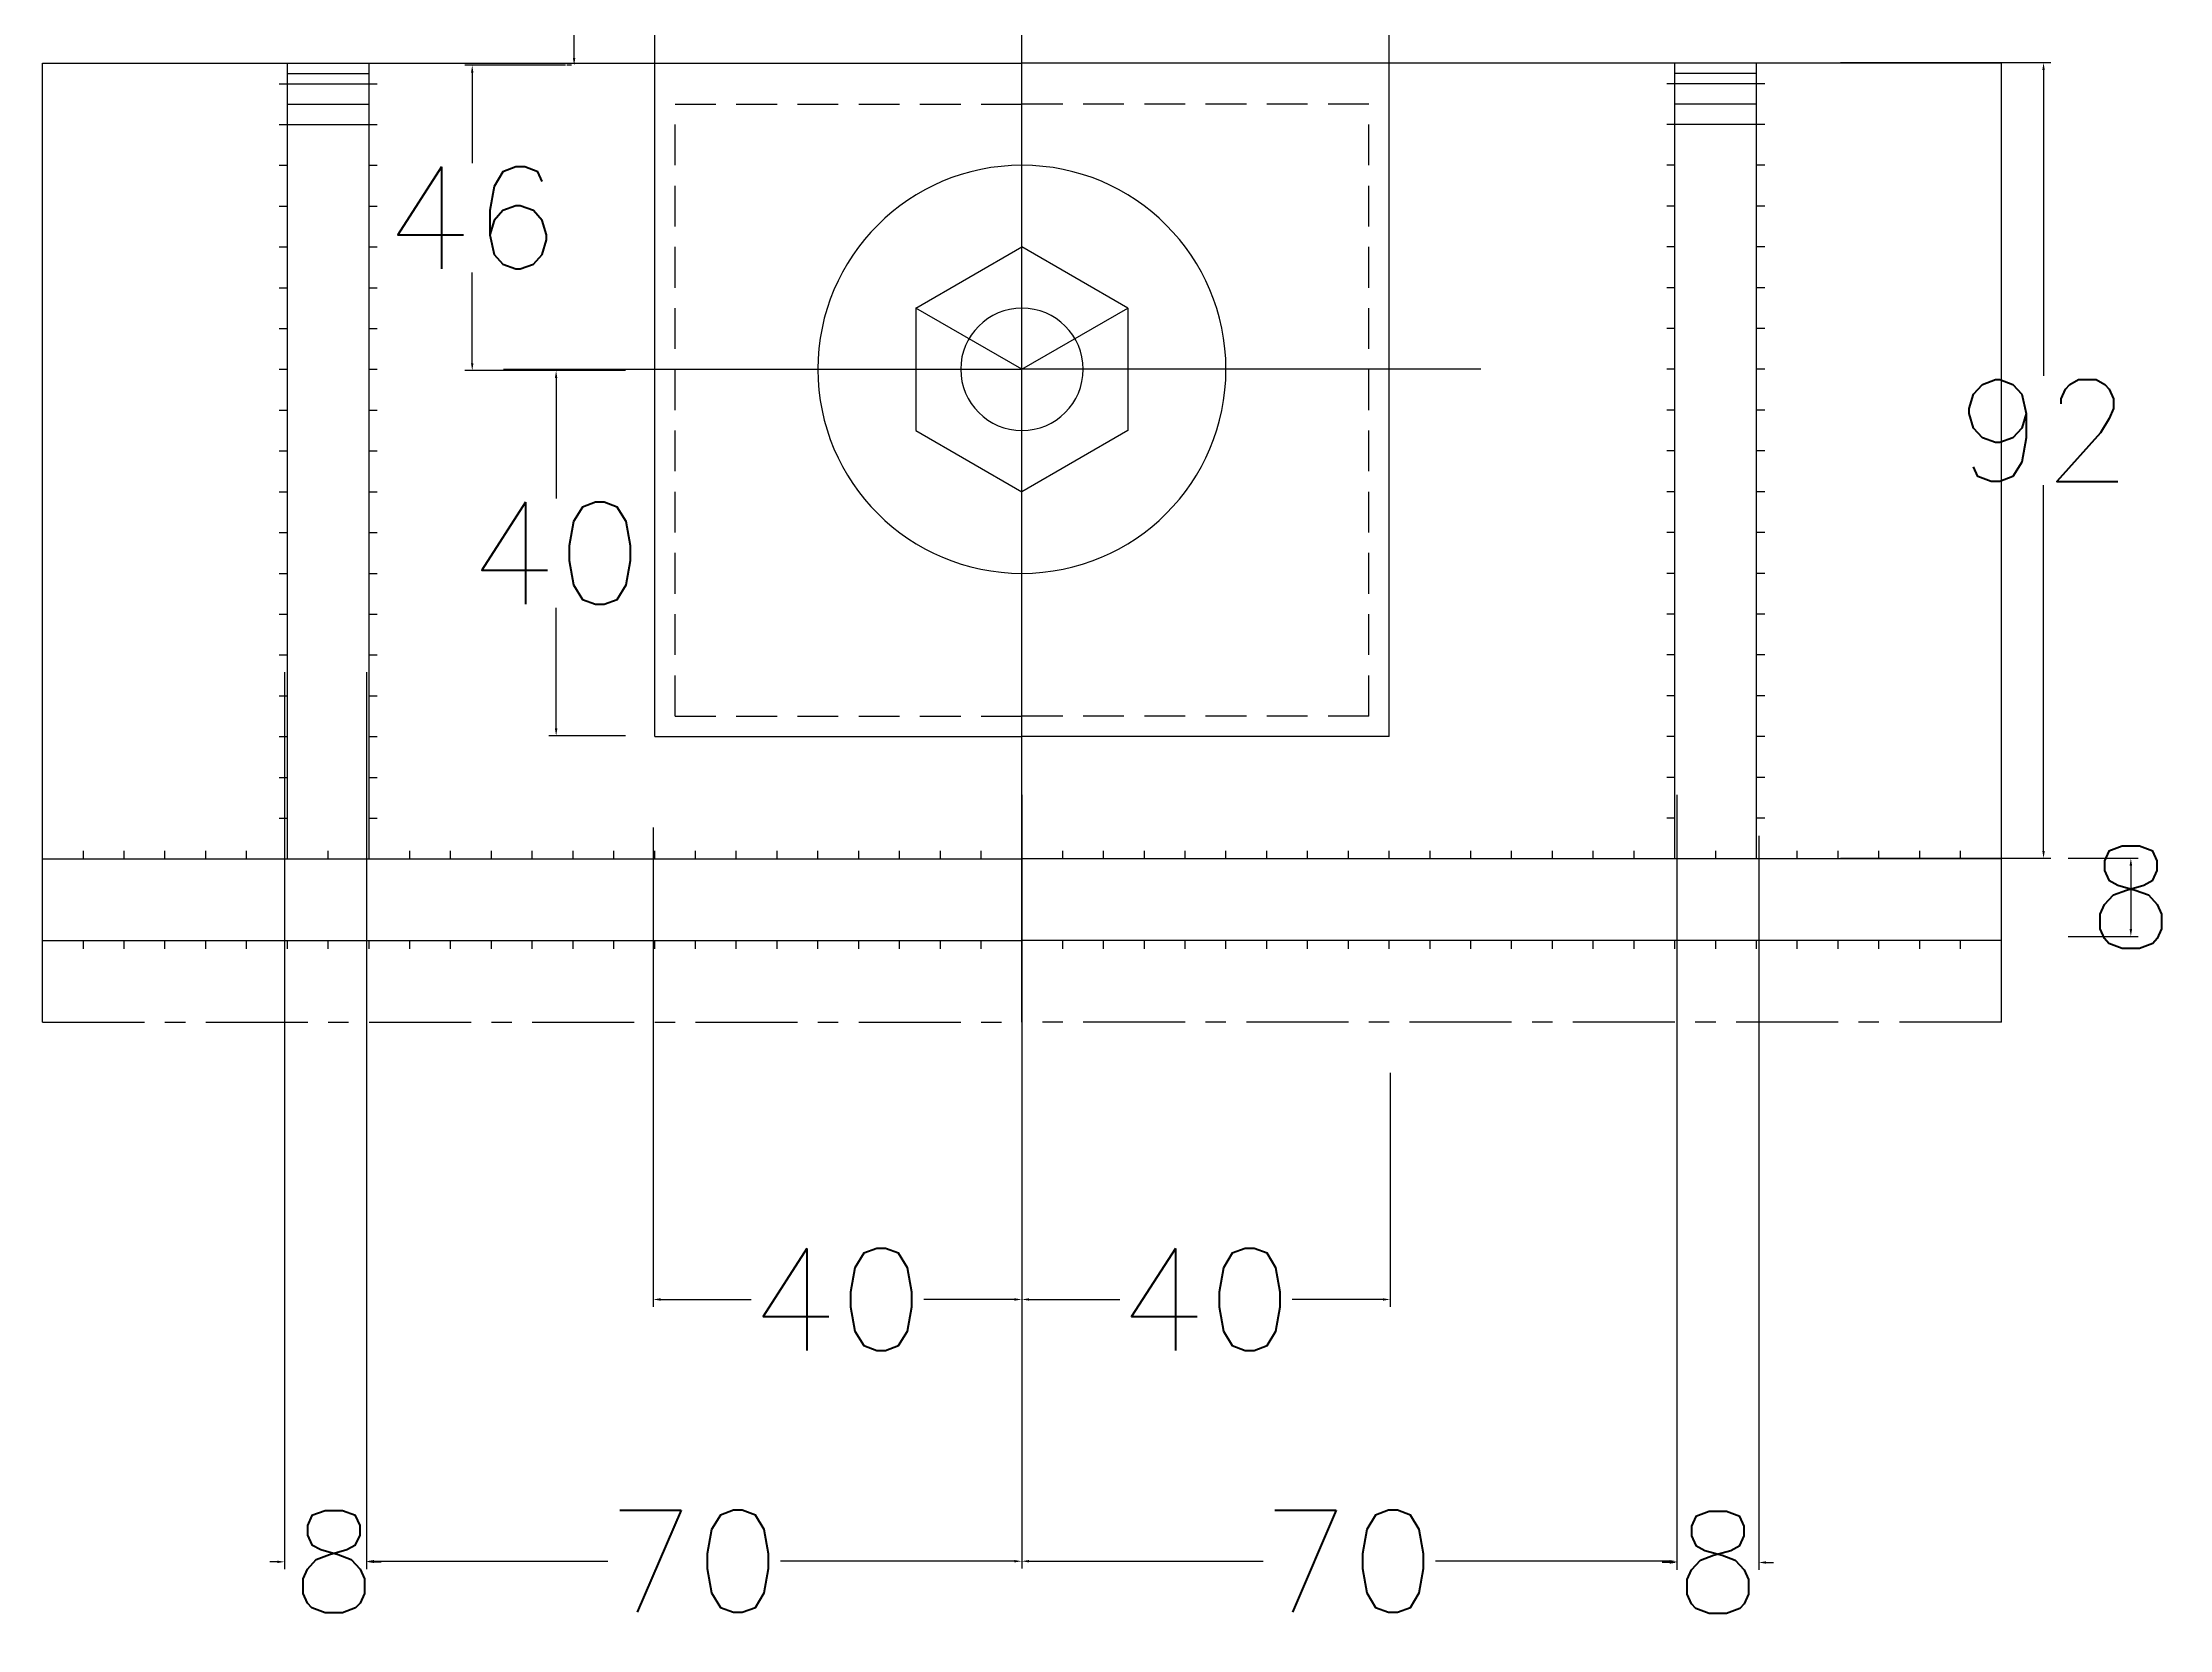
# Model space of a CAD drawing. Header units: metres. Extents: x 444 to 3227, y -3167 to -392.
# Drawn here: x 553.6 to 605.7, y -3124.1 to -3085.3 of the extents above; entities that cross this region are included whole.
import ezdxf

# ---------------------------------------------------------------- set-up
doc = ezdxf.new("R2010")
doc.units = ezdxf.units.M
doc.linetypes.add('CENTERX2', pattern=[4, 2.5, -0.5, 0.5, -0.5])
doc.linetypes.add('DASHEDX2', pattern=[1.5, 1, -0.5])
doc.layers.get('DEFPOINTS').update_dxf_attribs({"linetype": 'CONTINUOUS'})
doc.layers.add('BANGUNAN', color=7, linetype='CONTINUOUS')
doc.layers.add('DIMENSI', color=7, linetype='CONTINUOUS')
doc.styles.get("Standard").update_dxf_attribs({"font": 'Simplex.shx', "height": 2.5})
doc.dimstyles.get("Standard").update_dxf_attribs({"dimtxt": 0.18, "dimasz": 0.18, "dimexe": 0.18, "dimexo": 0.0625, "dimgap": 0.09, "dimtad": 0, "dimtih": 1, "dimtoh": 1, "dimdec": 4, "dimzin": 0, "dimdsep": 46, "dimtxsty": 'Standard', "dimcen": 0.09, "dimadec": 0, "dimazin": 0, "dimtfac": 1, "dimtdec": 4, "dimtofl": 0, "dimtmove": 0, "dimatfit": 3, "dimfxl": 1, "dimtolj": 1, "dimtzin": 0, "dimarcsym": 0})

# ---------------------------------------------------------------- blocks, each defined once
blk = doc.blocks.new('*D219')
at = {"layer": 'DEFPOINTS', "color": 0}
for p in [(566.61, -3080.234), (566.61, -3080.234), (566.61, -3085.81)]:
    blk.add_point(p, dxfattribs=at)
at = {"layer": 'DIMENSI', "color": 0, "lineweight": -2}
for p, q in [((566.547, -3080.234), (566.43, -3080.234)), ((566.61, -3080.414), (566.61, -3081.682)), ((566.61, -3085.63), (566.61, -3084.362)), ((566.547, -3085.81), (566.43, -3085.81))]:
    blk.add_line(p, q, dxfattribs=at)
at = {"layer": 'DIMENSI', "color": 0}
for points in [[(566.58, -3080.414), (566.64, -3080.414), (566.61, -3080.234)], [(566.58, -3085.63), (566.64, -3085.63), (566.61, -3085.81)]]:
    blk.add_solid(points, dxfattribs=at)
at = {"layer": 'DIMENSI', "color": 0, "insert": (566.61, -3083.022), "char_height": 2.5, "attachment_point": 5}
blk.add_mtext('\\A1;12', dxfattribs=at)
blk = doc.blocks.new('*D229')
at = {"layer": 'DEFPOINTS', "color": 0}
for p in [(577.578, -3103.626), (593.632, -3103.626), (593.632, -3122.471)]:
    blk.add_point(p, dxfattribs=at)
at = {"layer": 'DIMENSI', "color": 0, "lineweight": -2}
for p, q in [((577.578, -3103.689), (577.578, -3122.651)), ((593.632, -3103.689), (593.632, -3122.651)), ((577.758, -3122.471), (583.491, -3122.471)), ((593.452, -3122.471), (587.719, -3122.471))]:
    blk.add_line(p, q, dxfattribs=at)
at = {"layer": 'DIMENSI', "color": 0}
for points in [[(577.758, -3122.441), (577.758, -3122.501), (577.578, -3122.471)], [(593.452, -3122.441), (593.452, -3122.501), (593.632, -3122.471)]]:
    blk.add_solid(points, dxfattribs=at)
at = {"layer": 'DIMENSI', "color": 0, "insert": (585.605, -3122.471), "char_height": 2.5, "attachment_point": 5}
blk.add_mtext('\\A1;70', dxfattribs=at)
blk = doc.blocks.new('*D230')
at = {"layer": 'DEFPOINTS', "color": 0}
for p in [(577.578, -3110.442), (586.609, -3110.442), (586.609, -3116.056)]:
    blk.add_point(p, dxfattribs=at)
at = {"layer": 'DIMENSI', "color": 0, "lineweight": -2}
for p, q in [((577.578, -3110.505), (577.578, -3116.236)), ((586.609, -3110.505), (586.609, -3116.236)), ((577.758, -3116.056), (579.979, -3116.056)), ((586.429, -3116.056), (584.207, -3116.056))]:
    blk.add_line(p, q, dxfattribs=at)
at = {"layer": 'DIMENSI', "color": 0}
for points in [[(577.758, -3116.026), (577.758, -3116.086), (577.578, -3116.056)], [(586.429, -3116.026), (586.429, -3116.086), (586.609, -3116.056)]]:
    blk.add_solid(points, dxfattribs=at)
at = {"layer": 'DIMENSI', "color": 0, "insert": (582.093, -3116.056), "char_height": 2.5, "attachment_point": 5}
blk.add_mtext('\\A1;40', dxfattribs=at)
blk = doc.blocks.new('*D187')
at = {"layer": 'DEFPOINTS', "color": 0}
for p in [(559.517, -3100.619), (561.523, -3100.619), (561.523, -3122.485)]:
    blk.add_point(p, dxfattribs=at)
at = {"layer": 'DIMENSI', "color": 0, "lineweight": -2}
for p, q in [((559.517, -3100.682), (559.517, -3122.665)), ((561.523, -3100.682), (561.523, -3122.665)), ((559.337, -3122.485), (559.157, -3122.485)), ((561.703, -3122.485), (561.883, -3122.485))]:
    blk.add_line(p, q, dxfattribs=at)
at = {"layer": 'DIMENSI', "color": 0}
for points in [[(559.337, -3122.455), (559.337, -3122.515), (559.517, -3122.485)], [(561.703, -3122.455), (561.703, -3122.515), (561.523, -3122.485)]]:
    blk.add_solid(points, dxfattribs=at)
at = {"layer": 'DIMENSI', "color": 0, "insert": (560.721, -3122.485), "char_height": 2.5, "attachment_point": 5}
blk.add_mtext('\\A1;8', dxfattribs=at)
blk = doc.blocks.new('*D188')
at = {"layer": 'DEFPOINTS', "color": 0}
for p in [(561.523, -3105.831), (577.578, -3105.831), (561.523, -3122.471)]:
    blk.add_point(p, dxfattribs=at)
at = {"layer": 'DIMENSI', "color": 0, "lineweight": -2}
for p, q in [((561.523, -3105.894), (561.523, -3122.651)), ((577.578, -3105.894), (577.578, -3122.651)), ((561.703, -3122.471), (567.437, -3122.471)), ((577.398, -3122.471), (571.664, -3122.471))]:
    blk.add_line(p, q, dxfattribs=at)
at = {"layer": 'DIMENSI', "color": 0}
for points in [[(561.703, -3122.441), (561.703, -3122.501), (561.523, -3122.471)], [(577.398, -3122.441), (577.398, -3122.501), (577.578, -3122.471)]]:
    blk.add_solid(points, dxfattribs=at)
at = {"layer": 'DIMENSI', "color": 0, "insert": (569.551, -3122.471), "char_height": 2.5, "attachment_point": 5}
blk.add_mtext('\\A1;70', dxfattribs=at)
blk = doc.blocks.new('*D189')
at = {"layer": 'DEFPOINTS', "color": 0}
for p in [(568.547, -3104.428), (577.578, -3104.428), (577.578, -3116.056)]:
    blk.add_point(p, dxfattribs=at)
at = {"layer": 'DIMENSI', "color": 0, "lineweight": -2}
for p, q in [((568.547, -3104.491), (568.547, -3116.236)), ((577.578, -3104.491), (577.578, -3116.236)), ((568.727, -3116.056), (570.949, -3116.056)), ((577.398, -3116.056), (575.176, -3116.056))]:
    blk.add_line(p, q, dxfattribs=at)
at = {"layer": 'DIMENSI', "color": 0}
for points in [[(568.727, -3116.026), (568.727, -3116.086), (568.547, -3116.056)], [(577.398, -3116.026), (577.398, -3116.086), (577.578, -3116.056)]]:
    blk.add_solid(points, dxfattribs=at)
at = {"layer": 'DIMENSI', "color": 0, "insert": (573.063, -3116.056), "char_height": 2.5, "attachment_point": 5}
blk.add_mtext('\\A1;40', dxfattribs=at)
blk = doc.blocks.new('*D190')
at = {"layer": 'DEFPOINTS', "color": 0}
for p in [(564.113, -3085.81), (566.463, -3085.81), (566.463, -3093.293)]:
    blk.add_point(p, dxfattribs=at)
at = {"layer": 'DIMENSI', "color": 0, "lineweight": -2}
for p, q in [((566.4, -3085.81), (563.933, -3085.81)), ((564.113, -3085.99), (564.113, -3088.211)), ((564.113, -3093.113), (564.113, -3090.891)), ((566.4, -3093.293), (563.933, -3093.293))]:
    blk.add_line(p, q, dxfattribs=at)
at = {"layer": 'DIMENSI', "color": 0}
for points in [[(564.083, -3085.99), (564.143, -3085.99), (564.113, -3085.81)], [(564.083, -3093.113), (564.143, -3093.113), (564.113, -3093.293)]]:
    blk.add_solid(points, dxfattribs=at)
at = {"layer": 'DIMENSI', "color": 0, "insert": (564.113, -3089.551), "char_height": 2.5, "attachment_point": 5}
blk.add_mtext('\\A1;46', dxfattribs=at)
blk = doc.blocks.new('*D191')
at = {"layer": 'DEFPOINTS', "color": 0}
for p in [(566.169, -3093.293), (567.932, -3093.293), (567.932, -3102.243)]:
    blk.add_point(p, dxfattribs=at)
at = {"layer": 'DIMENSI', "color": 0, "lineweight": -2}
for p, q in [((567.869, -3093.293), (565.989, -3093.293)), ((566.169, -3093.473), (566.169, -3096.428)), ((566.169, -3102.063), (566.169, -3099.108)), ((567.869, -3102.243), (565.989, -3102.243))]:
    blk.add_line(p, q, dxfattribs=at)
at = {"layer": 'DIMENSI', "color": 0}
for points in [[(566.139, -3093.473), (566.199, -3093.473), (566.169, -3093.293)], [(566.139, -3102.063), (566.199, -3102.063), (566.169, -3102.243)]]:
    blk.add_solid(points, dxfattribs=at)
at = {"layer": 'DIMENSI', "color": 0, "insert": (566.169, -3097.768), "char_height": 2.5, "attachment_point": 5}
blk.add_mtext('\\A1;40', dxfattribs=at)
blk = doc.blocks.new('*D192')
at = {"layer": 'DEFPOINTS', "color": 0}
for p in [(593.632, -3104.629), (595.639, -3104.629), (595.639, -3122.502)]:
    blk.add_point(p, dxfattribs=at)
at = {"layer": 'DIMENSI', "color": 0, "lineweight": -2}
for p, q in [((593.632, -3104.691), (593.632, -3122.682)), ((595.639, -3104.691), (595.639, -3122.682)), ((593.452, -3122.502), (593.272, -3122.502)), ((595.819, -3122.502), (595.999, -3122.502))]:
    blk.add_line(p, q, dxfattribs=at)
at = {"layer": 'DIMENSI', "color": 0}
for points in [[(593.452, -3122.472), (593.452, -3122.532), (593.632, -3122.502)], [(595.819, -3122.472), (595.819, -3122.532), (595.639, -3122.502)]]:
    blk.add_solid(points, dxfattribs=at)
at = {"layer": 'DIMENSI', "color": 0, "insert": (594.636, -3122.502), "char_height": 2.5, "attachment_point": 5}
blk.add_mtext('\\A1;8', dxfattribs=at)
blk = doc.blocks.new('*D193')
at = {"layer": 'DEFPOINTS', "color": 0}
for p in [(603.161, -3105.244), (603.161, -3107.159), (604.757, -3107.159)]:
    blk.add_point(p, dxfattribs=at)
at = {"layer": 'DIMENSI', "color": 0, "lineweight": -2}
for p, q in [((603.223, -3105.244), (604.937, -3105.244)), ((604.757, -3105.424), (604.757, -3106.979)), ((603.223, -3107.159), (604.937, -3107.159))]:
    blk.add_line(p, q, dxfattribs=at)
at = {"layer": 'DIMENSI', "color": 0}
for points in [[(604.727, -3105.424), (604.787, -3105.424), (604.757, -3105.244)], [(604.727, -3106.979), (604.787, -3106.979), (604.757, -3107.159)]]:
    blk.add_solid(points, dxfattribs=at)
at = {"layer": 'DIMENSI', "color": 0, "insert": (604.757, -3106.201), "char_height": 2.5, "attachment_point": 5}
blk.add_mtext('\\A1;8', dxfattribs=at)
blk = doc.blocks.new('*D194')
at = {"layer": 'DEFPOINTS', "color": 0}
for p in [(597.584, -3085.745), (597.584, -3105.244), (602.618, -3105.244)]:
    blk.add_point(p, dxfattribs=at)
at = {"layer": 'DIMENSI', "color": 0, "lineweight": -2}
for p, q in [((597.646, -3085.745), (602.798, -3085.745)), ((602.618, -3085.925), (602.618, -3093.421)), ((602.618, -3105.064), (602.618, -3096.101)), ((597.646, -3105.244), (602.798, -3105.244))]:
    blk.add_line(p, q, dxfattribs=at)
at = {"layer": 'DIMENSI', "color": 0}
for points in [[(602.588, -3085.925), (602.648, -3085.925), (602.618, -3085.745)], [(602.588, -3105.064), (602.648, -3105.064), (602.618, -3105.244)]]:
    blk.add_solid(points, dxfattribs=at)
at = {"layer": 'DIMENSI', "color": 0, "insert": (602.618, -3094.761), "char_height": 2.5, "attachment_point": 5}
blk.add_mtext('\\A1;92', dxfattribs=at)

msp = doc.modelspace()

# ---------------------------------------------------------------- linework, layer by layer
at = {"layer": 'BANGUNAN', "color": 1}
for p, q in [((577.58411, -3105.46128), (577.58411, -3053.49789)), ((577.58411, -3105.46128), (577.58411, -3058.26128)), ((564.88083, -3093.26128), (577.58411, -3093.26128)), ((588.82783, -3093.26128), (577.58411, -3093.26128))]:
    msp.add_line(p, q, dxfattribs=at)
at = {"layer": 'BANGUNAN', "color": 2}
for p, q in [((568.58411, -3102.26128), (568.58411, -3080.26128)), ((586.58411, -3102.26128), (586.58411, -3080.26128)), ((553.58411, -3109.26128), (553.58411, -3085.76128)), ((553.58411, -3085.76128), (577.58411, -3085.76128)), ((559.58411, -3105.26128), (559.58411, -3085.76128)), ((561.58411, -3105.26128), (561.58411, -3085.76128)), ((601.58411, -3085.76128), (577.58411, -3085.76128)), ((593.58411, -3105.26128), (593.58411, -3085.76128)), ((595.58411, -3105.26128), (595.58411, -3085.76128)), ((601.58411, -3109.26128), (601.58411, -3085.76128)), ((559.38411, -3086.26128), (559.58411, -3086.26128)), ((559.58411, -3086.01128), (561.58411, -3086.01128)), ((559.58411, -3086.26128), (561.58411, -3086.26128)), ((561.58411, -3086.26128), (561.78411, -3086.26128)), ((593.58411, -3086.26128), (593.38411, -3086.26128)), ((595.58411, -3086.01128), (593.58411, -3086.01128)), ((595.58411, -3086.26128), (593.58411, -3086.26128)), ((595.78411, -3086.26128), (595.58411, -3086.26128)), ((559.58411, -3086.76128), (561.58411, -3086.76128)), ((595.58411, -3086.76128), (593.58411, -3086.76128)), ((559.38411, -3087.26128), (559.58411, -3087.26128)), ((559.58411, -3087.26128), (561.58411, -3087.26128)), ((561.58411, -3087.26128), (561.78411, -3087.26128)), ((593.58411, -3087.26128), (593.38411, -3087.26128)), ((595.58411, -3087.26128), (593.58411, -3087.26128)), ((595.78411, -3087.26128), (595.58411, -3087.26128)), ((559.38411, -3088.26128), (559.58411, -3088.26128)), ((561.58411, -3088.26128), (561.78411, -3088.26128)), ((593.58411, -3088.26128), (593.38411, -3088.26128)), ((595.78411, -3088.26128), (595.58411, -3088.26128)), ((559.38411, -3089.26128), (559.58411, -3089.26128)), ((561.58411, -3089.26128), (561.78411, -3089.26128)), ((593.58411, -3089.26128), (593.38411, -3089.26128)), ((595.78411, -3089.26128), (595.58411, -3089.26128)), ((559.38411, -3090.26128), (559.58411, -3090.26128)), ((561.58411, -3090.26128), (561.78411, -3090.26128)), ((574.98603, -3091.76128), (577.58411, -3090.26128)), ((580.18218, -3091.76128), (577.58411, -3090.26128)), ((593.58411, -3090.26128), (593.38411, -3090.26128)), ((595.78411, -3090.26128), (595.58411, -3090.26128)), ((573.25398, -3090.76128), (573.25398, -3090.76128)), ((581.91423, -3090.76128), (581.91423, -3090.76128)), ((559.38411, -3091.26128), (559.58411, -3091.26128)), ((561.58411, -3091.26128), (561.78411, -3091.26128)), ((593.58411, -3091.26128), (593.38411, -3091.26128)), ((595.78411, -3091.26128), (595.58411, -3091.26128)), ((574.98603, -3091.76128), (574.98603, -3094.76128)), ((577.58411, -3093.26128), (574.98603, -3091.76128)), ((577.58411, -3093.26128), (580.18218, -3091.76128)), ((580.18218, -3091.76128), (580.18218, -3094.76128)), ((559.38411, -3092.26128), (559.58411, -3092.26128)), ((561.58411, -3092.26128), (561.78411, -3092.26128)), ((593.58411, -3092.26128), (593.38411, -3092.26128)), ((595.78411, -3092.26128), (595.58411, -3092.26128)), ((559.38411, -3093.26128), (559.58411, -3093.26128)), ((561.58411, -3093.26128), (561.78411, -3093.26128)), ((593.58411, -3093.26128), (593.38411, -3093.26128)), ((595.78411, -3093.26128), (595.58411, -3093.26128)), ((559.38411, -3094.26128), (559.58411, -3094.26128)), ((561.58411, -3094.26128), (561.78411, -3094.26128)), ((593.58411, -3094.26128), (593.38411, -3094.26128)), ((595.78411, -3094.26128), (595.58411, -3094.26128)), ((574.98603, -3094.76128), (577.58411, -3096.26128)), ((580.18218, -3094.76128), (577.58411, -3096.26128)), ((559.38411, -3095.26128), (559.58411, -3095.26128)), ((561.58411, -3095.26128), (561.78411, -3095.26128)), ((593.58411, -3095.26128), (593.38411, -3095.26128)), ((595.78411, -3095.26128), (595.58411, -3095.26128)), ((559.38411, -3096.26128), (559.58411, -3096.26128)), ((561.58411, -3096.26128), (561.78411, -3096.26128)), ((593.58411, -3096.26128), (593.38411, -3096.26128)), ((595.78411, -3096.26128), (595.58411, -3096.26128)), ((559.38411, -3097.26128), (559.58411, -3097.26128)), ((561.58411, -3097.26128), (561.78411, -3097.26128)), ((593.58411, -3097.26128), (593.38411, -3097.26128)), ((595.78411, -3097.26128), (595.58411, -3097.26128)), ((559.38411, -3098.26128), (559.58411, -3098.26128)), ((561.58411, -3098.26128), (561.78411, -3098.26128)), ((593.58411, -3098.26128), (593.38411, -3098.26128)), ((595.78411, -3098.26128), (595.58411, -3098.26128)), ((559.38411, -3099.26128), (559.58411, -3099.26128)), ((561.58411, -3099.26128), (561.78411, -3099.26128)), ((593.58411, -3099.26128), (593.38411, -3099.26128)), ((595.78411, -3099.26128), (595.58411, -3099.26128)), ((559.38411, -3100.26128), (559.58411, -3100.26128)), ((561.58411, -3100.26128), (561.78411, -3100.26128)), ((593.58411, -3100.26128), (593.38411, -3100.26128)), ((595.78411, -3100.26128), (595.58411, -3100.26128)), ((559.38411, -3101.26128), (559.58411, -3101.26128)), ((561.58411, -3101.26128), (561.78411, -3101.26128)), ((593.58411, -3101.26128), (593.38411, -3101.26128)), ((595.78411, -3101.26128), (595.58411, -3101.26128)), ((559.38411, -3102.26128), (559.58411, -3102.26128)), ((561.58411, -3102.26128), (561.78411, -3102.26128)), ((568.58411, -3102.26128), (577.58411, -3102.26128)), ((586.58411, -3102.26128), (577.58411, -3102.26128)), ((593.58411, -3102.26128), (593.38411, -3102.26128)), ((595.78411, -3102.26128), (595.58411, -3102.26128)), ((559.38411, -3103.26128), (559.58411, -3103.26128)), ((561.58411, -3103.26128), (561.78411, -3103.26128)), ((593.58411, -3103.26128), (593.38411, -3103.26128)), ((595.78411, -3103.26128), (595.58411, -3103.26128)), ((559.38411, -3104.26128), (559.58411, -3104.26128)), ((561.58411, -3104.26128), (561.78411, -3104.26128)), ((593.58411, -3104.26128), (593.38411, -3104.26128)), ((595.78411, -3104.26128), (595.58411, -3104.26128)), ((554.58411, -3105.26128), (554.58411, -3105.06128)), ((555.58411, -3105.26128), (555.58411, -3105.06128)), ((556.58411, -3105.26128), (556.58411, -3105.06128)), ((557.58411, -3105.26128), (557.58411, -3105.06128)), ((558.58411, -3105.26128), (558.58411, -3105.06128)), ((559.58411, -3105.26128), (559.58411, -3105.06128)), ((560.58411, -3105.26128), (560.58411, -3105.06128)), ((561.58411, -3105.26128), (561.58411, -3105.06128)), ((562.58411, -3105.26128), (562.58411, -3105.06128)), ((563.58411, -3105.26128), (563.58411, -3105.06128)), ((564.58411, -3105.26128), (564.58411, -3105.06128)), ((565.58411, -3105.26128), (565.58411, -3105.06128)), ((566.58411, -3105.26128), (566.58411, -3105.06128)), ((567.58411, -3105.26128), (567.58411, -3105.06128)), ((568.58411, -3105.26128), (568.58411, -3105.06128)), ((569.58411, -3105.26128), (569.58411, -3105.06128)), ((570.58411, -3105.26128), (570.58411, -3105.06128)), ((571.58411, -3105.26128), (571.58411, -3105.06128)), ((572.58411, -3105.26128), (572.58411, -3105.06128)), ((573.58411, -3105.26128), (573.58411, -3105.06128)), ((574.58411, -3105.26128), (574.58411, -3105.06128)), ((575.58411, -3105.26128), (575.58411, -3105.06128)), ((576.58411, -3105.26128), (576.58411, -3105.06128)), ((577.58411, -3109.26128), (577.58411, -3105.06128)), ((577.58411, -3109.26128), (577.58411, -3105.06128)), ((578.58411, -3105.26128), (578.58411, -3105.06128)), ((579.58411, -3105.26128), (579.58411, -3105.06128)), ((580.58411, -3105.26128), (580.58411, -3105.06128)), ((581.58411, -3105.26128), (581.58411, -3105.06128)), ((582.58411, -3105.26128), (582.58411, -3105.06128)), ((583.58411, -3105.26128), (583.58411, -3105.06128)), ((584.58411, -3105.26128), (584.58411, -3105.06128)), ((585.58411, -3105.26128), (585.58411, -3105.06128)), ((586.58411, -3105.26128), (586.58411, -3105.06128)), ((587.58411, -3105.26128), (587.58411, -3105.06128)), ((588.58411, -3105.26128), (588.58411, -3105.06128)), ((589.58411, -3105.26128), (589.58411, -3105.06128)), ((590.58411, -3105.26128), (590.58411, -3105.06128)), ((591.58411, -3105.26128), (591.58411, -3105.06128)), ((592.58411, -3105.26128), (592.58411, -3105.06128)), ((593.58411, -3105.26128), (593.58411, -3105.06128)), ((594.58411, -3105.26128), (594.58411, -3105.06128)), ((595.58411, -3105.26128), (595.58411, -3105.06128)), ((596.58411, -3105.26128), (596.58411, -3105.06128)), ((597.58411, -3105.26128), (597.58411, -3105.06128)), ((598.58411, -3105.26128), (598.58411, -3105.06128)), ((599.58411, -3105.26128), (599.58411, -3105.06128)), ((600.58411, -3105.26128), (600.58411, -3105.06128)), ((553.58411, -3105.26128), (577.58411, -3105.26128)), ((601.58411, -3105.26128), (577.58411, -3105.26128)), ((553.58411, -3107.26128), (577.58411, -3107.26128)), ((554.58411, -3107.46128), (554.58411, -3107.26128)), ((555.58411, -3107.46128), (555.58411, -3107.26128)), ((556.58411, -3107.46128), (556.58411, -3107.26128)), ((557.58411, -3107.46128), (557.58411, -3107.26128)), ((558.58411, -3107.46128), (558.58411, -3107.26128)), ((559.58411, -3107.46128), (559.58411, -3107.26128)), ((560.58411, -3107.46128), (560.58411, -3107.26128)), ((561.58411, -3107.46128), (561.58411, -3107.26128)), ((562.58411, -3107.46128), (562.58411, -3107.26128)), ((563.58411, -3107.46128), (563.58411, -3107.26128)), ((564.58411, -3107.46128), (564.58411, -3107.26128)), ((565.58411, -3107.46128), (565.58411, -3107.26128)), ((566.58411, -3107.46128), (566.58411, -3107.26128)), ((567.58411, -3107.46128), (567.58411, -3107.26128)), ((568.58411, -3107.46128), (568.58411, -3107.26128)), ((569.58411, -3107.46128), (569.58411, -3107.26128)), ((570.58411, -3107.46128), (570.58411, -3107.26128)), ((571.58411, -3107.46128), (571.58411, -3107.26128)), ((572.58411, -3107.46128), (572.58411, -3107.26128)), ((573.58411, -3107.46128), (573.58411, -3107.26128)), ((574.58411, -3107.46128), (574.58411, -3107.26128)), ((575.58411, -3107.46128), (575.58411, -3107.26128)), ((576.58411, -3107.46128), (576.58411, -3107.26128)), ((601.58411, -3107.26128), (577.58411, -3107.26128)), ((578.58411, -3107.46128), (578.58411, -3107.26128)), ((579.58411, -3107.46128), (579.58411, -3107.26128)), ((580.58411, -3107.46128), (580.58411, -3107.26128)), ((581.58411, -3107.46128), (581.58411, -3107.26128)), ((582.58411, -3107.46128), (582.58411, -3107.26128)), ((583.58411, -3107.46128), (583.58411, -3107.26128)), ((584.58411, -3107.46128), (584.58411, -3107.26128)), ((585.58411, -3107.46128), (585.58411, -3107.26128)), ((586.58411, -3107.46128), (586.58411, -3107.26128)), ((587.58411, -3107.46128), (587.58411, -3107.26128)), ((588.58411, -3107.46128), (588.58411, -3107.26128)), ((589.58411, -3107.46128), (589.58411, -3107.26128)), ((590.58411, -3107.46128), (590.58411, -3107.26128)), ((591.58411, -3107.46128), (591.58411, -3107.26128)), ((592.58411, -3107.46128), (592.58411, -3107.26128)), ((593.58411, -3107.46128), (593.58411, -3107.26128)), ((594.58411, -3107.46128), (594.58411, -3107.26128)), ((595.58411, -3107.46128), (595.58411, -3107.26128)), ((596.58411, -3107.46128), (596.58411, -3107.26128)), ((597.58411, -3107.46128), (597.58411, -3107.26128)), ((598.58411, -3107.46128), (598.58411, -3107.26128)), ((599.58411, -3107.46128), (599.58411, -3107.26128)), ((600.58411, -3107.46128), (600.58411, -3107.26128))]:
    msp.add_line(p, q, dxfattribs=at)
at = {"layer": 'BANGUNAN', "color": 2, "linetype": 'DASHEDX2'}
for p, q in [((569.08411, -3101.76128), (569.08411, -3086.76128)), ((569.08411, -3086.76128), (577.58411, -3086.76128)), ((586.08411, -3086.76128), (577.58411, -3086.76128)), ((586.08411, -3101.76128), (586.08411, -3086.76128)), ((569.08411, -3101.76128), (577.58411, -3101.76128)), ((586.08411, -3101.76128), (577.58411, -3101.76128))]:
    msp.add_line(p, q, dxfattribs=at)
at = {"layer": 'BANGUNAN', "color": 2, "linetype": 'CENTERX2'}
for p in [(553.58411, -3109.26128), (601.58411, -3109.26128)]:
    msp.add_line(p, (577.58411, -3109.26128), dxfattribs=at)
at = {"layer": 'BANGUNAN', "color": 2}
for radius, start, end in [(5, 90, 270), (5, 270, 90), (1.5, 90, 270), (1.5, 270, 90)]:
    msp.add_arc((577.58411, -3093.26128), radius, start, end, dxfattribs=at)

# ---------------------------------------------------------------- dimensions: what is measured, and where the dimension line sits
at = {"layer": 'DIMENSI', "color": 2}
for p1, p2, distance, text, picture, middle in [((566.60967, -3085.8098), (566.60967, -3080.23409), 0, '12', '*D219', (566.60967, -3083.02194)), ((567.93161, -3102.24347), (567.93161, -3093.29299), 1.76258, '40', '*D191', (566.16903, -3097.76823)), ((577.57789, -3103.62626), (593.63238, -3103.62626), -18.84441, '70', '*D229', (585.60514, -3122.47067)), ((568.54724, -3104.42815), (577.57789, -3104.42815), -11.6274, '40', '*D189', (573.06257, -3116.05555)), ((577.57789, -3105.83146), (561.5234, -3105.83146), 16.63921, '70', '*D188', (569.55064, -3122.47067)), ((577.57789, -3110.44233), (586.60854, -3110.44233), -5.61323, '40', '*D230', (582.09322, -3116.05555))]:
    dim = msp.add_aligned_dim(p1=p1, p2=p2, distance=distance, text=text, dimstyle='Standard', dxfattribs=at)
    dim.commit()
    dim.dimension.update_dxf_attribs({"geometry": picture, "text_midpoint": middle})
for base, p1, p2, angle, text, picture, middle in [((564.11268, -3085.8098), (566.46279, -3093.29299), (566.46279, -3085.8098), 90, '46', '*D190', (564.11268, -3089.55139)), ((602.61758, -3105.24371), (597.58399, -3085.74517), (597.58399, -3105.24371), 270, '92', '*D194', (602.61758, -3094.76071)), ((561.5234, -3122.48465), (559.51659, -3100.61918), (561.5234, -3100.61918), 0, '8', '*D187', (560.72067, -3122.48465)), ((595.6392, -3122.50248), (593.63238, -3104.62862), (595.6392, -3104.62862), 0, '8', '*D192', (594.63579, -3122.50248)), ((604.75665, -3107.15875), (603.1608, -3105.24371), (603.1608, -3107.15875), 270, '8', '*D193', (604.75665, -3106.20123))]:
    dim = msp.add_linear_dim(base=base, p1=p1, p2=p2, angle=angle, text=text, dimstyle='Standard', dxfattribs=at)
    dim.commit()
    dim.dimension.update_dxf_attribs({"geometry": picture, "text_midpoint": middle, "dimtype": 161})

doc.saveas('drawing.dxf')
